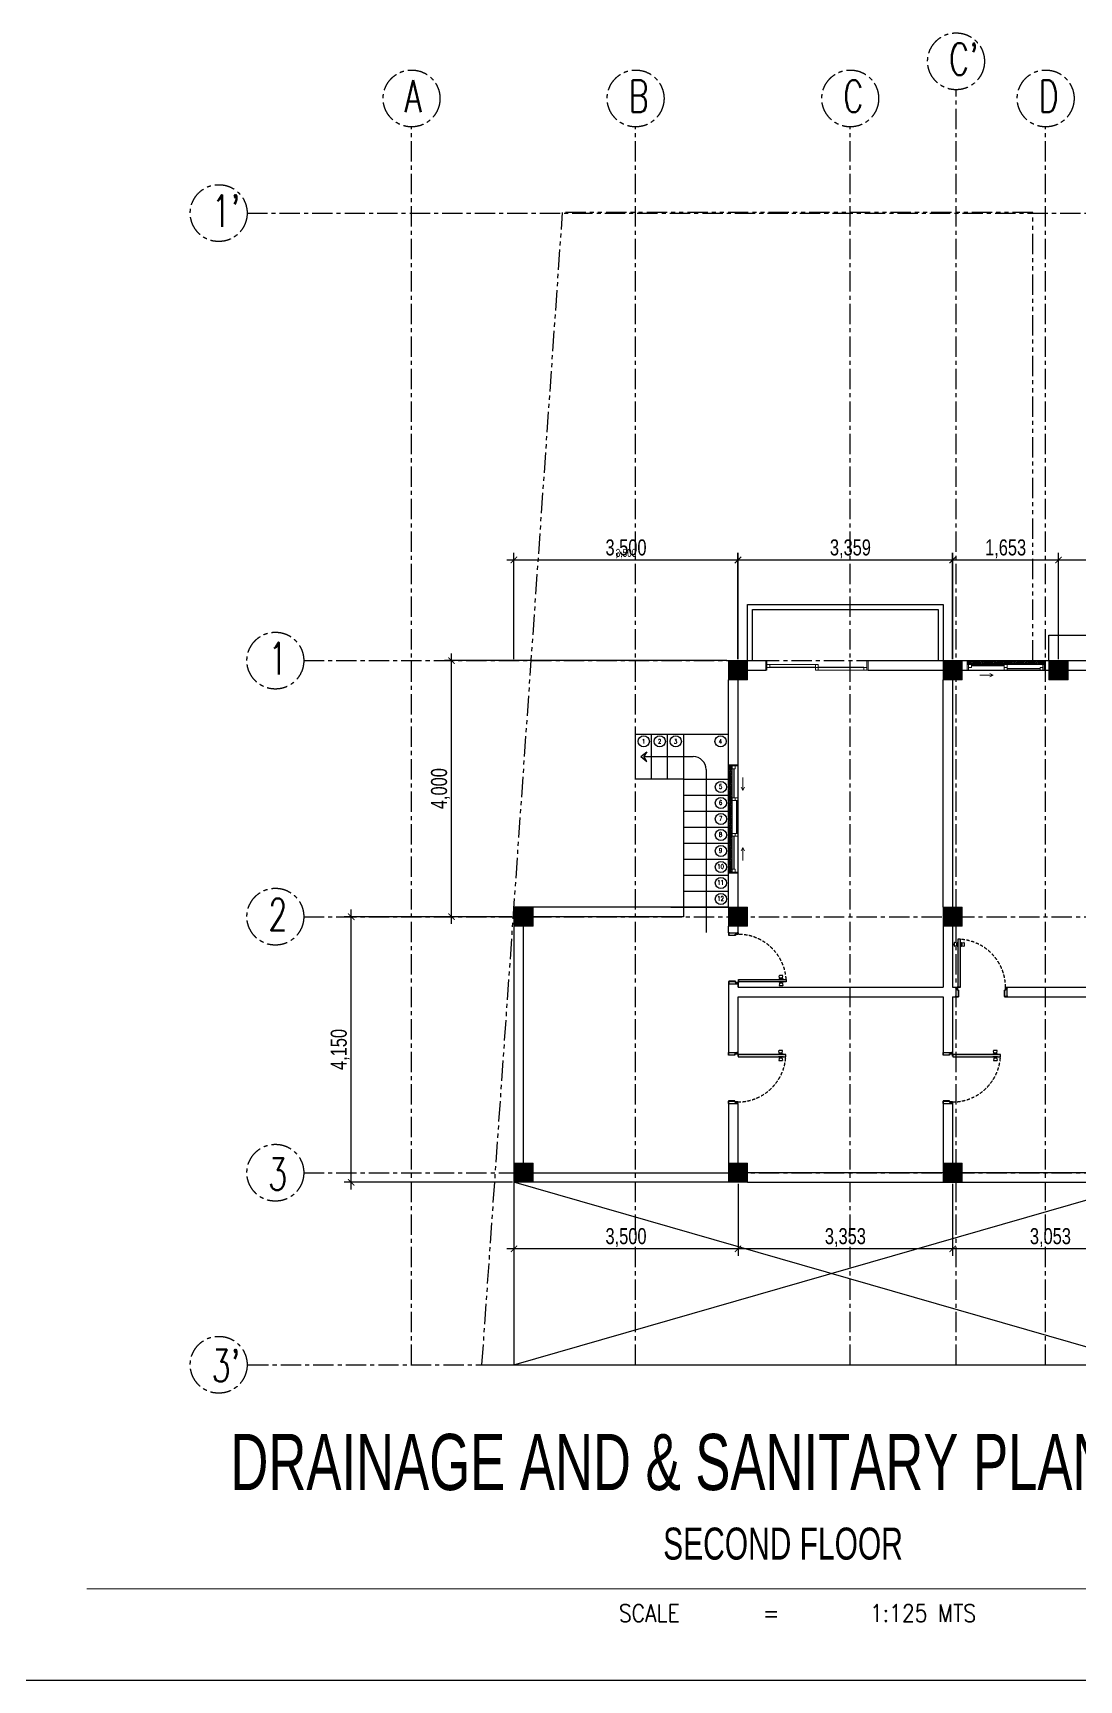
# Model space of a CAD drawing. Header units: millimetres. Extents: x -248340 to 456025, y 261499 to 1049645.
# Drawn here: x 319141 to 335483, y 294260 to 319991 of the extents above; entities that cross this region are included whole.
import ezdxf
from ezdxf.enums import TextEntityAlignment as Align

# ---------------------------------------------------------------- set-up
doc = ezdxf.new("R2010")
doc.units = ezdxf.units.MM
doc.header["$LTSCALE"] = 8
doc.header["$MEASUREMENT"] = 0
for name, pattern in [('CENTER', [50.8, 31.75, -6.35, 6.35, -6.35]), ('CONTINOUS', [0]), ('HIDDEN', [9.525, 6.35, -3.175]), ('PHANTOM', [63.5, 31.75, -6.35, 6.35, -6.35, 6.35, -6.35])]:
    doc.linetypes.add(name, pattern=pattern)
doc.layers.get('0').update_dxf_attribs({"linetype": 'CONTINUOUS'})
for name, color, linetype, lineweight in [('A-ANNO-DIMS', 211, 'CONTINUOUS', 9), ('A-GLAZ', 151, 'CONTINUOUS', 18), ('DIM', 2, 'CONTINUOUS', 25), ('S_wall', 251, 'CONTINUOUS', 0)]:
    doc.layers.add(name, color=color, linetype=linetype, lineweight=lineweight)
for name, color, linetype in [('ar_grid', 10, 'CENTER'), ('ar_stairs', 7, 'CONTINOUS'), ('ar_wall', 7, 'CONTINOUS'), ('MARK', 7, 'CONTINUOUS'), ('TEXT', 2, 'CONTINUOUS')]:
    doc.layers.add(name, color=color, linetype=linetype)
doc.layers.add('mv', color=30, linetype='CONTINUOUS', plot=False)
doc.styles.add('EN-SCL-DIM', font='swisscl.ttf')
doc.styles.add('ROMANS', font='ROMANS', dxfattribs={"width": 0.8, "bigfont": 'BIGFONT'})
doc.styles.get("Standard").update_dxf_attribs({"font": 'txt.shx', "width": 0.7, "bigfont": 'extfont.shx'})

# ---------------------------------------------------------------- blocks, each defined once
blk = doc.blocks.new('_ArchTick')
at = {"color": 0, "linetype": 'ByBlock', "const_width": 0.15}
blk.add_lwpolyline([(-0.5, -0.5), (0.5, 0.5)], dxfattribs=at)
blk = doc.blocks.new('2ND')
at = {"true_color": 0x939598}
h = blk.add_hatch(color=252, dxfattribs=at)
h.paths.add_polyline_path([(242496, -112506), (242485, -112506), (242485, -112468), (242584, -112468), (242584, -112484), (242627, -112484), (242627, -112506), (242615, -112506), (242615, -112507), (242628, -112507), (242628, -112483), (242585, -112483), (242585, -112466), (242483, -112466), (242483, -112507), (242496, -112507)])
h.paths.add_polyline_path([(242496, -111708), (242485, -111708), (242485, -111747), (242584, -111747), (242584, -111731), (242627, -111731), (242627, -111708), (242615, -111708), (242615, -111707), (242628, -111707), (242628, -111732), (242585, -111732), (242585, -111748), (242483, -111748), (242483, -111707), (242496, -111707)])
for points in [[(246100, -112555), (246100, -111810), (246063, -111810), (246063, -112555)], [(242634, -112437), (243379, -112437), (243379, -112475), (242634, -112475)], [(242628, -113646), (243373, -113646), (243373, -113608), (242628, -113608)], [(245981, -113646), (246726, -113646), (246726, -113608), (245981, -113608)]]:
    blk.add_hatch(color=252, dxfattribs=at).paths.add_polyline_path(points)
h = blk.add_hatch(color=252, dxfattribs=at)
h.paths.add_polyline_path([(246031, -112693), (246031, -112705), (246070, -112705), (246070, -112605), (246054, -112605), (246054, -112562), (246031, -112562), (246031, -112574), (246030, -112574), (246030, -112561), (246055, -112561), (246055, -112604), (246071, -112604), (246071, -112706), (246030, -112706), (246030, -112693)])
h.paths.add_polyline_path([(246829, -112693), (246829, -112705), (246791, -112705), (246791, -112605), (246807, -112605), (246807, -112562), (246829, -112562), (246829, -112574), (246830, -112574), (246830, -112561), (246806, -112561), (246806, -112604), (246789, -112604), (246789, -112706), (246830, -112706), (246830, -112693)])
h = blk.add_hatch(color=252, dxfattribs=at)
h.paths.add_polyline_path([(242490, -113577), (242478, -113577), (242478, -113615), (242578, -113615), (242578, -113599), (242621, -113599), (242621, -113577), (242609, -113577), (242609, -113576), (242622, -113576), (242622, -113600), (242579, -113600), (242579, -113617), (242477, -113617), (242477, -113576), (242490, -113576)])
h.paths.add_polyline_path([(242490, -114375), (242478, -114375), (242478, -114336), (242578, -114336), (242578, -114352), (242621, -114352), (242621, -114375), (242609, -114375), (242609, -114376), (242622, -114376), (242622, -114351), (242579, -114351), (242579, -114335), (242477, -114335), (242477, -114376), (242490, -114376)])
h = blk.add_hatch(color=252, dxfattribs=at)
h.paths.add_polyline_path([(245843, -113577), (245831, -113577), (245831, -113615), (245931, -113615), (245931, -113599), (245974, -113599), (245974, -113577), (245962, -113577), (245962, -113576), (245975, -113576), (245975, -113600), (245932, -113600), (245932, -113617), (245830, -113617), (245830, -113576), (245843, -113576)])
h.paths.add_polyline_path([(245843, -114375), (245831, -114375), (245831, -114336), (245931, -114336), (245931, -114352), (245974, -114352), (245974, -114375), (245962, -114375), (245962, -114376), (245975, -114376), (245975, -114351), (245932, -114351), (245932, -114335), (245830, -114335), (245830, -114376), (245843, -114376)])
at = {"layer": 'A-ANNO-DIMS', "ltscale": 1.25, "true_color": 0x939598}
h = blk.add_hatch(dxfattribs=at)
h.set_pattern_fill('ANSI32', color=252, scale=50)
h.set_pattern_definition([(45, (191956.908, 242528.393), (-13.2582521, 13.2582521), []), (45, (191965.747, 242528.393), (-13.2582521, 13.2582521), [])])
h.paths.add_polyline_path([(242477, -107756), (242777, -107756), (242777, -107456), (242477, -107456)])
h = blk.add_hatch(dxfattribs=at)
h.set_pattern_fill('ANSI32', color=252, scale=50)
h.set_pattern_definition([(45, (195310.108, 242528.393), (-13.2582521, 13.2582521), []), (45, (195318.947, 242528.393), (-13.2582521, 13.2582521), [])])
h.paths.add_polyline_path([(245830, -107756), (246130, -107756), (246130, -107456), (245830, -107456)])
h = blk.add_hatch(dxfattribs=at)
h.set_pattern_fill('ANSI32', color=252, scale=50)
h.set_pattern_definition([(45, (196963.308, 242528.393), (-13.2582521, 13.2582521), []), (45, (196972.147, 242528.393), (-13.2582521, 13.2582521), [])])
h.paths.add_polyline_path([(247483, -107756), (247783, -107756), (247783, -107456), (247483, -107456)])
h = blk.add_hatch(dxfattribs=at)
h.set_pattern_fill('ANSI32', color=252, scale=50)
h.set_pattern_definition([(45, (188606.908, 238678.393), (-13.2582521, 13.2582521), []), (45, (188615.747, 238678.393), (-13.2582521, 13.2582521), [])])
h.paths.add_polyline_path([(239127, -111606), (239427, -111606), (239427, -111306), (239127, -111306)])
h = blk.add_hatch(dxfattribs=at)
h.set_pattern_fill('ANSI32', color=252, scale=50)
h.set_pattern_definition([(45, (191956.908, 238678.393), (-13.2582521, 13.2582521), []), (45, (191965.747, 238678.393), (-13.2582521, 13.2582521), [])])
h.paths.add_polyline_path([(242477, -111606), (242777, -111606), (242777, -111306), (242477, -111306)])
h = blk.add_hatch(dxfattribs=at)
h.set_pattern_fill('ANSI32', color=252, scale=50)
h.set_pattern_definition([(45, (195310.108, 238678.393), (-13.2582521, 13.2582521), []), (45, (195318.947, 238678.393), (-13.2582521, 13.2582521), [])])
h.paths.add_polyline_path([(245830, -111606), (246130, -111606), (246130, -111306), (245830, -111306)])
h = blk.add_hatch(dxfattribs=at)
h.set_pattern_fill('ANSI32', color=252, scale=50)
h.set_pattern_definition([(45, (188606.908, 234678.393), (-13.2582521, 13.2582521), []), (45, (188615.747, 234678.393), (-13.2582521, 13.2582521), [])])
h.paths.add_polyline_path([(239127, -115606), (239427, -115606), (239427, -115306), (239127, -115306)])
h = blk.add_hatch(dxfattribs=at)
h.set_pattern_fill('ANSI32', color=252, scale=50)
h.set_pattern_definition([(45, (191956.908, 234678.393), (-13.2582521, 13.2582521), []), (45, (191965.747, 234678.393), (-13.2582521, 13.2582521), [])])
h.paths.add_polyline_path([(242477, -115606), (242777, -115606), (242777, -115306), (242477, -115306)])
h = blk.add_hatch(dxfattribs=at)
h.set_pattern_fill('ANSI32', color=252, scale=50)
h.set_pattern_definition([(45, (195310.108, 234678.393), (-13.2582521, 13.2582521), []), (45, (195318.947, 234678.393), (-13.2582521, 13.2582521), [])])
h.paths.add_polyline_path([(245830, -115606), (246130, -115606), (246130, -115306), (245830, -115306)])
at = {"layer": 'A-GLAZ', "true_color": 0x939598}
h = blk.add_hatch(dxfattribs=at)
h.set_pattern_fill('ANSI33', color=252, scale=100, angle=90)
h.set_pattern_definition([(135, (-107507.372, -163251.995), (-17.6776695, -17.6776695), []), (135, (-107507.372, -163234.317), (-17.6776695, -17.6776695), [12.5, -6.25])])
h.paths.add_polyline_path([(242477, -109083), (242477, -110779), (242538, -110779), (242538, -110715), (242538, -110201), (242538, -110156), (242538, -109598), (242538, -109083)])
at = {"color": 252, "true_color": 0x939598}
for p, q in [((246001, -111878), (246001, -111901)), ((246003, -111878), (246001, -111878)), ((246003, -111901), (246001, -111901)), ((246003, -111865), (246003, -111915)), ((246038, -111866), (246007, -111861)), ((246038, -111913), (246007, -111918)), ((246041, -111869), (246041, -111910)), ((246052, -111881), (246041, -111881)), ((246052, -111898), (246041, -111898)), ((246052, -111900), (246052, -111879)), ((246063, -111853), (246057, -111853)), ((246057, -111853), (246057, -111926)), ((246063, -111926), (246057, -111926)), ((246063, -111853), (246063, -111926)), ((246100, -111853), (246107, -111853)), ((246100, -111853), (246100, -111926)), ((246100, -111926), (246107, -111926)), ((246107, -111853), (246107, -111926)), ((246111, -111900), (246111, -111879)), ((246111, -111881), (246122, -111881)), ((246111, -111898), (246122, -111898)), ((246122, -111869), (246122, -111910)), ((246125, -111866), (246156, -111861)), ((246125, -111913), (246156, -111918)), ((246160, -111865), (246160, -111915)), ((246160, -111878), (246162, -111878)), ((246160, -111901), (246162, -111901)), ((246162, -111878), (246162, -111901)), ((243337, -112431), (243263, -112431)), ((243263, -112437), (243263, -112431)), ((243337, -112437), (243263, -112437)), ((243276, -112412), (243272, -112381)), ((243325, -112377), (243275, -112377)), ((243321, -112415), (243279, -112415)), ((243288, -112377), (243288, -112375)), ((243312, -112375), (243288, -112375)), ((243290, -112426), (243310, -112426)), ((243291, -112426), (243291, -112415)), ((243309, -112426), (243309, -112415)), ((243312, -112377), (243312, -112375)), ((243324, -112412), (243328, -112381)), ((243337, -112437), (243337, -112431)), ((243263, -112475), (243263, -112481)), ((243337, -112475), (243263, -112475)), ((243337, -112481), (243263, -112481)), ((243276, -112499), (243272, -112530)), ((243325, -112534), (243275, -112534)), ((243321, -112496), (243279, -112496)), ((243288, -112534), (243288, -112536)), ((243312, -112536), (243288, -112536)), ((243290, -112485), (243310, -112485)), ((243291, -112485), (243291, -112496)), ((243309, -112485), (243309, -112496)), ((243312, -112534), (243312, -112536)), ((243324, -112499), (243328, -112530)), ((243337, -112475), (243337, -112481)), ((243330, -113602), (243257, -113602)), ((243257, -113608), (243257, -113602)), ((243330, -113608), (243257, -113608)), ((243257, -113646), (243257, -113652)), ((243330, -113646), (243257, -113646)), ((243330, -113652), (243257, -113652)), ((243270, -113584), (243265, -113553)), ((243270, -113671), (243265, -113702)), ((243319, -113549), (243269, -113549)), ((243319, -113706), (243269, -113706)), ((243314, -113587), (243273, -113587)), ((243314, -113668), (243273, -113668)), ((243282, -113549), (243282, -113547)), ((243305, -113547), (243282, -113547)), ((243282, -113706), (243282, -113708)), ((243305, -113708), (243282, -113708)), ((243283, -113598), (243304, -113598)), ((243283, -113657), (243304, -113657)), ((243285, -113598), (243285, -113587)), ((243285, -113657), (243285, -113668)), ((243302, -113598), (243302, -113587)), ((243302, -113657), (243302, -113668)), ((243305, -113549), (243305, -113547)), ((243305, -113706), (243305, -113708)), ((243317, -113584), (243322, -113553)), ((243317, -113671), (243322, -113702)), ((243330, -113608), (243330, -113602)), ((243330, -113646), (243330, -113652)), ((246683, -113602), (246610, -113602)), ((246610, -113608), (246610, -113602)), ((246683, -113608), (246610, -113608)), ((246610, -113646), (246610, -113652)), ((246683, -113646), (246610, -113646)), ((246683, -113652), (246610, -113652)), ((246623, -113584), (246619, -113553)), ((246623, -113671), (246619, -113702)), ((246672, -113549), (246622, -113549)), ((246672, -113706), (246622, -113706)), ((246667, -113587), (246626, -113587)), ((246667, -113668), (246626, -113668)), ((246635, -113549), (246635, -113547)), ((246658, -113547), (246635, -113547)), ((246635, -113706), (246635, -113708)), ((246658, -113708), (246635, -113708)), ((246636, -113598), (246657, -113598)), ((246636, -113657), (246657, -113657)), ((246638, -113598), (246638, -113587)), ((246638, -113657), (246638, -113668)), ((246656, -113598), (246656, -113587)), ((246656, -113657), (246656, -113668)), ((246658, -113549), (246658, -113547)), ((246658, -113706), (246658, -113708)), ((246671, -113584), (246675, -113553)), ((246671, -113671), (246675, -113702)), ((246683, -113608), (246683, -113602)), ((246683, -113646), (246683, -113652))]:
    blk.add_line(p, q, dxfattribs=at)
for points in [[(242496, -111708), (242485, -111708), (242485, -111747), (242584, -111747), (242584, -111731), (242627, -111731), (242627, -111708), (242615, -111708), (242615, -111707), (242628, -111707), (242628, -111732), (242585, -111732), (242585, -111748), (242483, -111748), (242483, -111707), (242496, -111707)], [(246100, -112555), (246100, -111810), (246063, -111810), (246063, -112555)], [(242634, -112437), (243379, -112437), (243379, -112475), (242634, -112475)], [(242496, -112506), (242485, -112506), (242485, -112468), (242584, -112468), (242584, -112484), (242627, -112484), (242627, -112506), (242615, -112506), (242615, -112507), (242628, -112507), (242628, -112483), (242585, -112483), (242585, -112466), (242483, -112466), (242483, -112507), (242496, -112507)], [(246031, -112693), (246031, -112705), (246070, -112705), (246070, -112605), (246054, -112605), (246054, -112562), (246031, -112562), (246031, -112574), (246030, -112574), (246030, -112561), (246055, -112561), (246055, -112604), (246071, -112604), (246071, -112706), (246030, -112706), (246030, -112693)], [(246829, -112693), (246829, -112705), (246791, -112705), (246791, -112605), (246807, -112605), (246807, -112562), (246829, -112562), (246829, -112574), (246830, -112574), (246830, -112561), (246806, -112561), (246806, -112604), (246789, -112604), (246789, -112706), (246830, -112706), (246830, -112693)], [(242490, -113577), (242478, -113577), (242478, -113615), (242578, -113615), (242578, -113599), (242621, -113599), (242621, -113577), (242609, -113577), (242609, -113576), (242622, -113576), (242622, -113600), (242579, -113600), (242579, -113617), (242477, -113617), (242477, -113576), (242490, -113576)], [(242628, -113646), (243373, -113646), (243373, -113608), (242628, -113608)], [(245843, -113577), (245831, -113577), (245831, -113615), (245931, -113615), (245931, -113599), (245974, -113599), (245974, -113577), (245962, -113577), (245962, -113576), (245975, -113576), (245975, -113600), (245932, -113600), (245932, -113617), (245830, -113617), (245830, -113576), (245843, -113576)], [(245981, -113646), (246726, -113646), (246726, -113608), (245981, -113608)], [(242490, -114375), (242478, -114375), (242478, -114336), (242578, -114336), (242578, -114352), (242621, -114352), (242621, -114375), (242609, -114375), (242609, -114376), (242622, -114376), (242622, -114351), (242579, -114351), (242579, -114335), (242477, -114335), (242477, -114376), (242490, -114376)], [(245843, -114375), (245831, -114375), (245831, -114336), (245931, -114336), (245931, -114352), (245974, -114352), (245974, -114375), (245962, -114375), (245962, -114376), (245975, -114376), (245975, -114351), (245932, -114351), (245932, -114335), (245830, -114335), (245830, -114376), (245843, -114376)]]:
    blk.add_lwpolyline(points, close=True, dxfattribs=at)
for points in [[(242630, -112482, -0.414214), (242629, -112483), (242597, -112483), (242597, -112482), (242629, -112482, -12.92773), (242629, -112483), (242630, -112482, 13.063763), (242630, -112482)], [(242633, -112479, 0.414214), (242634, -112478), (242634, -112446), (242633, -112446), (242633, -112478, 12.92773), (242634, -112478), (242634, -112479, -13.063763), (242633, -112479)], [(246059, -112556, -0.414214), (246060, -112555), (246092, -112555), (246092, -112556), (246060, -112556, -12.92773), (246060, -112555), (246059, -112556, 13.063763), (246059, -112556)], [(246056, -112559, 0.414214), (246055, -112560), (246055, -112592), (246056, -112592), (246056, -112560, 12.92773), (246055, -112560), (246055, -112559, -13.063763), (246056, -112559)], [(242624, -113601, 0.414214), (242623, -113600), (242591, -113600), (242591, -113601), (242623, -113601, 12.92773), (242623, -113600), (242624, -113601, -13.063763), (242624, -113601)], [(242627, -113604, -0.414214), (242628, -113605), (242628, -113637), (242627, -113637), (242627, -113605, -12.92773), (242628, -113605), (242627, -113604, 13.063763), (242627, -113604)], [(245977, -113601, 0.414214), (245976, -113600), (245944, -113600), (245944, -113601), (245976, -113601, 12.92773), (245976, -113600), (245977, -113601, -13.063763), (245977, -113601)], [(245980, -113604, -0.414214), (245981, -113605), (245981, -113637), (245980, -113637), (245980, -113605, -12.92773), (245981, -113605), (245981, -113604, 13.063763), (245980, -113604)]]:
    blk.add_lwpolyline(points, format="xyb", close=True, dxfattribs=at)
at = {"color": 252, "linetype": 'HIDDEN', "true_color": 0x939598}
for centre, start, end in [((242630, -112483), 3.4999, 90.1273), ((246055, -112560), 359.8727, 86.5001), ((242623, -113600), 269.8727, 356.5001), ((245977, -113600), 269.8727, 356.5001)]:
    blk.add_arc(centre, 751, start, end, dxfattribs=at)
at = {"color": 252, "true_color": 0x939598}
for centre, radius, start, end in [((246007, -111865), 3.22, 82.0235, 180), ((246007, -111915), 3.22, 180, 277.9765), ((246038, -111869), 3.22, 0, 82.0235), ((246038, -111910), 3.22, 277.9765, 0), ((246053, -111875), 4.2, 264.8527, 9.8194), ((246053, -111904), 4.2, 350.1806, 95.1473), ((246111, -111875), 4.2, 170.1806, 275.1473), ((246111, -111904), 4.2, 84.8527, 189.8194), ((246126, -111869), 3.22, 97.9765, 180), ((246126, -111910), 3.22, 180, 262.0235), ((246157, -111865), 3.22, 0, 97.9765), ((246157, -111915), 3.22, 262.0235, 0), ((243275, -112381), 3.22, 90, 187.9765), ((243279, -112412), 3.22, 187.9765, 270), ((243286, -112427), 4.2, 260.1806, 5.1473), ((243314, -112427), 4.2, 174.8527, 279.8194), ((243321, -112412), 3.22, 270, 352.0235), ((243325, -112381), 3.22, 352.0235, 90), ((243275, -112531), 3.22, 172.0235, 270), ((243279, -112500), 3.22, 90, 172.0235), ((243286, -112485), 4.2, 354.8527, 99.8194), ((243314, -112485), 4.2, 80.1806, 185.1473), ((243321, -112500), 3.22, 7.9765, 90), ((243325, -112531), 3.22, 270, 7.9765), ((243269, -113552), 3.22, 90, 187.9765), ((243269, -113702), 3.22, 172.0235, 270), ((243273, -113583), 3.22, 187.9765, 270), ((243273, -113671), 3.22, 90, 172.0235), ((243279, -113598), 4.2, 260.1806, 5.1473), ((243279, -113656), 4.2, 354.8527, 99.8194), ((243308, -113598), 4.2, 174.8527, 279.8194), ((243308, -113656), 4.2, 80.1806, 185.1473), ((243314, -113583), 3.22, 270, 352.0235), ((243314, -113671), 3.22, 7.9765, 90), ((243319, -113552), 3.22, 352.0235, 90), ((243319, -113702), 3.22, 270, 7.9765), ((246622, -113552), 3.22, 90, 187.9765), ((246622, -113702), 3.22, 172.0235, 270), ((246626, -113583), 3.22, 187.9765, 270), ((246626, -113671), 3.22, 90, 172.0235), ((246632, -113598), 4.2, 260.1806, 5.1473), ((246632, -113656), 4.2, 354.8527, 99.8194), ((246661, -113598), 4.2, 174.8527, 279.8194), ((246661, -113656), 4.2, 80.1806, 185.1473), ((246667, -113583), 3.22, 270, 352.0235), ((246667, -113671), 3.22, 7.9765, 90), ((246672, -113552), 3.22, 352.0235, 90), ((246672, -113702), 3.22, 270, 7.9765)]:
    blk.add_arc(centre, radius, start, end, dxfattribs=at)
at = {"layer": 'A-ANNO-DIMS', "color": 252, "ltscale": 1.25, "true_color": 0x939598}
for p, q in [((246130, -107456), (245830, -107456)), ((245830, -107456), (245830, -107756)), ((246130, -107756), (246130, -107456)), ((247783, -107456), (247483, -107456)), ((247483, -107456), (247483, -107756)), ((247783, -107756), (247783, -107456)), ((245830, -107756), (246130, -107756)), ((247483, -107756), (247783, -107756))]:
    blk.add_line(p, q, dxfattribs=at)
for points in [[(242477, -107756), (242777, -107756), (242777, -107456), (242477, -107456)], [(245830, -107756), (246130, -107756), (246130, -107456), (245830, -107456)], [(247483, -107756), (247783, -107756), (247783, -107456), (247483, -107456)], [(239127, -111606), (239427, -111606), (239427, -111306), (239127, -111306)], [(242477, -111606), (242777, -111606), (242777, -111306), (242477, -111306)], [(245830, -111606), (246130, -111606), (246130, -111306), (245830, -111306)], [(239127, -115606), (239427, -115606), (239427, -115306), (239127, -115306)], [(242477, -115606), (242777, -115606), (242777, -115306), (242477, -115306)], [(245830, -115606), (246130, -115606), (246130, -115306), (245830, -115306)]]:
    blk.add_lwpolyline(points, close=True, dxfattribs=at)
at = {"layer": 'A-GLAZ', "color": 252, "lineweight": 18, "true_color": 0x939598}
for p, q in [((243059, -107606), (243059, -107456)), ((243078, -107458), (243059, -107458)), ((243059, -107517), (243059, -107606)), ((243078, -107606), (243078, -107456)), ((243122, -107517), (243078, -107517)), ((243078, -107606), (243078, -107517)), ((243122, -107562), (243122, -107517)), ((243881, -107517), (243836, -107517)), ((243836, -107606), (243836, -107517)), ((243881, -107517), (243881, -107606)), ((244640, -107606), (244640, -107456)), ((244640, -107456), (244659, -107456)), ((244659, -107606), (244659, -107456)), ((246209, -107456), (246209, -107606)), ((246272, -107517), (246209, -107517)), ((246228, -107606), (246228, -107517)), ((246272, -107562), (246272, -107517)), ((246831, -107517), (246787, -107517)), ((246787, -107606), (246787, -107517)), ((246831, -107517), (246831, -107606)), ((247409, -107517), (247390, -107517)), ((247390, -107606), (247390, -107517)), ((247409, -107606), (247409, -107456)), ((243078, -107606), (243059, -107606)), ((243078, -107562), (243122, -107562)), ((243836, -107562), (243881, -107562)), ((243881, -107606), (243836, -107606)), ((244595, -107562), (244640, -107562)), ((244595, -107606), (244595, -107562)), ((244640, -107606), (244595, -107606)), ((246228, -107606), (246209, -107606)), ((246228, -107562), (246272, -107562)), ((246787, -107562), (246831, -107562)), ((246831, -107606), (246787, -107606)), ((247345, -107562), (247390, -107562)), ((247345, -107606), (247345, -107562)), ((247409, -107606), (247345, -107606)), ((242477, -109083), (242627, -109083)), ((242627, -109083), (242627, -109642)), ((242627, -109102), (242538, -109102)), ((242583, -109147), (242538, -109147)), ((242583, -109102), (242583, -109147)), ((242538, -109579), (242538, -109598)), ((242627, -109598), (242538, -109598)), ((242538, -109598), (242538, -109642)), ((242538, -109598), (242627, -109598)), ((242583, -109642), (242583, -109598)), ((242583, -109642), (242583, -109598)), ((242627, -109598), (242627, -109642)), ((242627, -109642), (242538, -109642)), ((242627, -109642), (242583, -109642)), ((242538, -110156), (242538, -110201)), ((242538, -110156), (242627, -110156)), ((242627, -110201), (242538, -110201)), ((242583, -110201), (242583, -110156)), ((242627, -110156), (242627, -110201)), ((242477, -110779), (242627, -110779)), ((242538, -110715), (242538, -110779)), ((242583, -110715), (242538, -110715)), ((242627, -110760), (242538, -110760)), ((242583, -110760), (242583, -110715)), ((242627, -110760), (242627, -110779))]:
    blk.add_line(p, q, dxfattribs=at)
at = {"layer": 'A-GLAZ', "color": 252, "true_color": 0x939598}
for p, q in [((243836, -107517), (243122, -107517)), ((244640, -107517), (244640, -107517)), ((247409, -107456), (246209, -107456)), ((246787, -107517), (246272, -107517)), ((247390, -107517), (246831, -107517)), ((243059, -107606), (243078, -107606)), ((243836, -107606), (244659, -107606)), ((244595, -107606), (243881, -107606)), ((246209, -107606), (247409, -107606)), ((246787, -107606), (246228, -107606)), ((246611, -107682), (246407, -107682)), ((246611, -107682), (246560, -107657)), ((246611, -107682), (246560, -107708)), ((247345, -107606), (246831, -107606)), ((242477, -109083), (242477, -110779)), ((242538, -109083), (242538, -109598)), ((242703, -109485), (242703, -109282)), ((242538, -109598), (242538, -110156)), ((242627, -110779), (242627, -109579)), ((242703, -109485), (242678, -109434)), ((242703, -109485), (242729, -109434)), ((242627, -109642), (242627, -110156)), ((242538, -110201), (242538, -110715)), ((242627, -110201), (242627, -110760)), ((242703, -110377), (242678, -110428)), ((242703, -110377), (242729, -110428)), ((242703, -110377), (242703, -110580))]:
    blk.add_line(p, q, dxfattribs=at)
at = {"layer": 'A-GLAZ', "color": 252, "linetype": 'Continuous', "true_color": 0x939598}
for p, q in [((246209, -107483), (246236, -107456)), ((246209, -107466), (246216, -107459)), ((246211, -107517), (246272, -107456)), ((246212, -107498), (246221, -107490)), ((246225, -107485), (246234, -107476)), ((246229, -107516), (246238, -107507)), ((246238, -107472), (246247, -107463)), ((246243, -107503), (246252, -107494)), ((246246, -107517), (246307, -107456)), ((246252, -107459), (246254, -107456)), ((246256, -107490), (246265, -107481)), ((246264, -107517), (246269, -107512)), ((246269, -107476), (246278, -107467)), ((246274, -107507), (246283, -107498)), ((246281, -107517), (246342, -107456)), ((246283, -107463), (246289, -107456)), ((246287, -107494), (246296, -107485)), ((246299, -107517), (246300, -107516)), ((246300, -107481), (246309, -107472)), ((246305, -107512), (246313, -107503)), ((246313, -107467), (246322, -107459)), ((246317, -107517), (246378, -107456)), ((246318, -107498), (246327, -107490)), ((246331, -107485), (246340, -107476)), ((246336, -107516), (246344, -107507)), ((246344, -107472), (246353, -107463)), ((246349, -107503), (246358, -107494)), ((246352, -107517), (246413, -107456)), ((246358, -107459), (246360, -107456)), ((246362, -107490), (246371, -107481)), ((246370, -107517), (246375, -107512)), ((246375, -107476), (246384, -107467)), ((246380, -107507), (246389, -107498)), ((246387, -107517), (246449, -107456)), ((246389, -107463), (246395, -107456)), ((246393, -107494), (246402, -107485)), ((246405, -107517), (246406, -107516)), ((246406, -107481), (246415, -107472)), ((246411, -107512), (246420, -107503)), ((246420, -107467), (246428, -107459)), ((246423, -107517), (246484, -107456)), ((246424, -107498), (246433, -107490)), ((246437, -107485), (246446, -107476)), ((246442, -107516), (246450, -107507)), ((246450, -107472), (246459, -107463)), ((246455, -107503), (246464, -107494)), ((246458, -107517), (246519, -107456)), ((246464, -107459), (246466, -107456)), ((246468, -107490), (246477, -107481)), ((246476, -107517), (246481, -107512)), ((246481, -107476), (246490, -107467)), ((246486, -107507), (246495, -107498)), ((246494, -107517), (246555, -107456)), ((246495, -107463), (246502, -107456)), ((246499, -107494), (246508, -107485)), ((246511, -107517), (246512, -107516)), ((246512, -107481), (246521, -107472)), ((246517, -107512), (246526, -107503)), ((246526, -107467), (246534, -107459)), ((246529, -107517), (246590, -107456)), ((246530, -107498), (246539, -107490)), ((246543, -107485), (246552, -107476)), ((246548, -107516), (246557, -107507)), ((246557, -107472), (246565, -107463)), ((246561, -107503), (246570, -107494)), ((246564, -107517), (246625, -107456)), ((246570, -107459), (246572, -107456)), ((246574, -107490), (246583, -107481)), ((246582, -107517), (246587, -107512)), ((246587, -107476), (246596, -107467)), ((246592, -107507), (246601, -107498)), ((246600, -107517), (246661, -107456)), ((246601, -107463), (246608, -107456)), ((246605, -107494), (246614, -107485)), ((246617, -107517), (246618, -107516)), ((246618, -107481), (246627, -107472)), ((246623, -107512), (246632, -107503)), ((246632, -107467), (246640, -107459)), ((246635, -107517), (246696, -107456)), ((246636, -107498), (246645, -107490)), ((246649, -107485), (246658, -107476)), ((246654, -107516), (246663, -107507)), ((246663, -107472), (246671, -107463)), ((246667, -107503), (246676, -107494)), ((246670, -107517), (246731, -107456)), ((246676, -107459), (246678, -107456)), ((246680, -107490), (246689, -107481)), ((246688, -107517), (246694, -107512)), ((246694, -107476), (246702, -107467)), ((246698, -107507), (246707, -107498)), ((246706, -107517), (246767, -107456)), ((246707, -107463), (246714, -107456)), ((246711, -107494), (246720, -107485)), ((246723, -107517), (246724, -107516)), ((246724, -107481), (246733, -107472)), ((246729, -107512), (246738, -107503)), ((246738, -107467), (246747, -107459)), ((246741, -107517), (246802, -107456)), ((246742, -107498), (246751, -107490)), ((246755, -107485), (246764, -107476)), ((246760, -107516), (246769, -107507)), ((246769, -107472), (246777, -107463)), ((246773, -107503), (246782, -107494)), ((246776, -107517), (246837, -107456)), ((246782, -107459), (246784, -107456)), ((246786, -107490), (246795, -107481)), ((246794, -107517), (246800, -107512)), ((246800, -107476), (246808, -107467)), ((246804, -107507), (246813, -107498)), ((246812, -107517), (246873, -107456)), ((246813, -107463), (246820, -107456)), ((246817, -107494), (246826, -107485)), ((246829, -107517), (246831, -107516)), ((246831, -107481), (246839, -107472)), ((246835, -107512), (246844, -107503)), ((246844, -107467), (246853, -107459)), ((246847, -107517), (246908, -107456)), ((246848, -107498), (246857, -107490)), ((246861, -107485), (246870, -107476)), ((246866, -107516), (246875, -107507)), ((246875, -107472), (246884, -107463)), ((246879, -107503), (246888, -107494)), ((246882, -107517), (246943, -107456)), ((246888, -107459), (246890, -107456)), ((246892, -107490), (246901, -107481)), ((246900, -107517), (246906, -107512)), ((246906, -107476), (246914, -107467)), ((246910, -107507), (246919, -107498)), ((246918, -107517), (246979, -107456)), ((246919, -107463), (246926, -107456)), ((246923, -107494), (246932, -107485)), ((246935, -107517), (246937, -107516)), ((246937, -107481), (246945, -107472)), ((246941, -107512), (246950, -107503)), ((246950, -107467), (246959, -107459)), ((246953, -107517), (247014, -107456)), ((246954, -107498), (246963, -107490)), ((246968, -107485), (246976, -107476)), ((246972, -107516), (246981, -107507)), ((246981, -107472), (246990, -107463)), ((246985, -107503), (246994, -107494)), ((246988, -107517), (247050, -107456)), ((246994, -107459), (246997, -107456)), ((246998, -107490), (247007, -107481)), ((247006, -107517), (247012, -107512)), ((247012, -107476), (247021, -107467)), ((247016, -107507), (247025, -107498)), ((247024, -107517), (247085, -107456)), ((247025, -107463), (247032, -107456)), ((247029, -107494), (247038, -107485)), ((247042, -107517), (247043, -107516)), ((247043, -107481), (247052, -107472)), ((247047, -107512), (247056, -107503)), ((247056, -107467), (247065, -107459)), ((247059, -107517), (247120, -107456)), ((247060, -107498), (247069, -107490)), ((247074, -107485), (247082, -107476)), ((247078, -107516), (247087, -107507)), ((247087, -107472), (247096, -107463)), ((247091, -107503), (247100, -107494)), ((247095, -107517), (247156, -107456)), ((247100, -107459), (247103, -107456)), ((247105, -107490), (247113, -107481)), ((247112, -107517), (247118, -107512)), ((247118, -107476), (247127, -107467)), ((247122, -107507), (247131, -107498)), ((247130, -107517), (247191, -107456)), ((247131, -107463), (247138, -107456)), ((247135, -107494), (247144, -107485)), ((247148, -107517), (247149, -107516)), ((247149, -107481), (247158, -107472)), ((247153, -107512), (247162, -107503)), ((247162, -107467), (247171, -107459)), ((247165, -107517), (247226, -107456)), ((247166, -107498), (247175, -107490)), ((247180, -107485), (247189, -107476)), ((247184, -107516), (247193, -107507)), ((247193, -107472), (247202, -107463)), ((247197, -107503), (247206, -107494)), ((247201, -107517), (247262, -107456)), ((247206, -107459), (247209, -107456)), ((247211, -107490), (247219, -107481)), ((247218, -107517), (247224, -107512)), ((247224, -107476), (247233, -107467)), ((247228, -107507), (247237, -107498)), ((247236, -107517), (247297, -107456)), ((247237, -107463), (247244, -107456)), ((247242, -107494), (247250, -107485)), ((247254, -107517), (247255, -107516)), ((247255, -107481), (247264, -107472)), ((247259, -107512), (247268, -107503)), ((247268, -107467), (247277, -107459)), ((247271, -107517), (247332, -107456)), ((247272, -107498), (247281, -107490)), ((247286, -107485), (247295, -107476)), ((247290, -107516), (247299, -107507)), ((247299, -107472), (247308, -107463)), ((247303, -107503), (247312, -107494)), ((247307, -107517), (247368, -107456)), ((247312, -107459), (247315, -107456)), ((247317, -107490), (247326, -107481)), ((247324, -107517), (247330, -107512)), ((247330, -107476), (247339, -107467)), ((247334, -107507), (247343, -107498)), ((247342, -107517), (247403, -107456)), ((247343, -107463), (247350, -107456)), ((247348, -107494), (247356, -107485)), ((247360, -107517), (247361, -107516)), ((247361, -107481), (247370, -107472)), ((247365, -107512), (247374, -107503)), ((247374, -107467), (247383, -107459)), ((247377, -107517), (247409, -107486)), ((247379, -107498), (247387, -107490)), ((247392, -107485), (247401, -107476)), ((247396, -107516), (247405, -107507)), ((247405, -107472), (247409, -107468))]:
    blk.add_line(p, q, dxfattribs=at)
at = {"layer": 'A-GLAZ', "color": 252, "lineweight": 25, "true_color": 0x939598}
for p, q in [((246787, -107539), (246272, -107539)), ((243836, -107562), (243122, -107562)), ((244595, -107562), (243881, -107562)), ((247345, -107584), (246831, -107584)), ((242560, -109147), (242560, -109598)), ((242605, -109642), (242605, -110156)), ((242560, -110201), (242560, -110715))]:
    blk.add_line(p, q, dxfattribs=at)
at = {"layer": 'ar_grid', "ltscale": 1.25}
for p, q in [((246033, -118456), (246033, -98538)), ((237527, -118456), (237527, -99118)), ((241027, -118456), (241027, -99118)), ((244380, -118456), (244380, -99118)), ((247433, -118456), (247433, -99118)), ((234958, -100465), (249033, -100465)), ((235842, -107456), (249033, -107456)), ((235842, -111456), (249033, -111456)), ((235842, -115456), (249033, -115456)), ((234976, -118456), (249033, -118456))]:
    blk.add_line(p, q, dxfattribs=at)
for centre in [(246033, -98094), (237527, -98674), (241027, -98674), (244380, -98674), (247433, -98674), (234514, -100465), (235399, -107456), (235399, -111456), (235399, -115456), (234514, -118456)]:
    blk.add_circle(centre, 444, dxfattribs=at)
at = {"layer": 'ar_stairs', "color": 252, "ltscale": 1.25, "true_color": 0x939598}
for p, q in [((241777, -108606), (242477, -108606)), ((241777, -109306), (242477, -109306)), ((241777, -109556), (242477, -109556)), ((241777, -109806), (242477, -109806)), ((241777, -110056), (242477, -110056)), ((241777, -110306), (242477, -110306)), ((241777, -110556), (242477, -110556)), ((241777, -110806), (242477, -110806)), ((241777, -111056), (242477, -111056)), ((241577, -111306), (242477, -111306))]:
    blk.add_line(p, q, dxfattribs=at)
at = {"layer": 'ar_wall', "color": 252, "linetype": 'PHANTOM', "ltscale": 1.25, "true_color": 0x939598}
for p, q in [((238627, -118456), (239886, -100456)), ((247233, -100456), (239886, -100456)), ((247233, -107456), (247233, -100456))]:
    blk.add_line(p, q, dxfattribs=at)
at = {"layer": 'ar_wall', "color": 252, "ltscale": 1.25, "true_color": 0x939598}
for p, q in [((242777, -107456), (242777, -106581)), ((242777, -106581), (245830, -106581)), ((242852, -107456), (242852, -106656)), ((242852, -106656), (245755, -106656)), ((245755, -106656), (245755, -107456)), ((245830, -106581), (245830, -107456)), ((247483, -107456), (247483, -107056)), ((247483, -107056), (247633, -107056)), ((242477, -107456), (243078, -107456)), ((242477, -107456), (242477, -107756)), ((244659, -107456), (245830, -107456)), ((245755, -107456), (249033, -107456)), ((242477, -111306), (242477, -107756)), ((242627, -111306), (242627, -107756)), ((242777, -107606), (243059, -107606)), ((244659, -107606), (245830, -107606)), ((245830, -111306), (245830, -107756)), ((245980, -107756), (245980, -111306)), ((246130, -107606), (247483, -107606)), ((247783, -107606), (248883, -107606)), ((241027, -109306), (241027, -108606)), ((241027, -108606), (241777, -108606)), ((241277, -109306), (241277, -108606)), ((241527, -109306), (241527, -108606)), ((241777, -108606), (241777, -111306)), ((241110, -108956), (241204, -108880)), ((241110, -108956), (241204, -109032)), ((241204, -108880), (241157, -108956)), ((241157, -108956), (241927, -108956)), ((241204, -109032), (241157, -108956)), ((241777, -109306), (241027, -109306)), ((242127, -109156), (242127, -111703)), ((242477, -111306), (239127, -111306)), ((239127, -111306), (239127, -118456)), ((241777, -111456), (239277, -111456)), ((239277, -115606), (239277, -111456)), ((242477, -111706), (242477, -111606)), ((242627, -111706), (242627, -111606)), ((245830, -111606), (245830, -112556)), ((245980, -111606), (245980, -112556)), ((242477, -111706), (242627, -111706)), ((242477, -112506), (242477, -113617)), ((242477, -112506), (242627, -112506)), ((242627, -112556), (242627, -112506)), ((242627, -112506), (242627, -112556)), ((242627, -112556), (245830, -112556)), ((245980, -112556), (246030, -112556)), ((245980, -112556), (246030, -112556)), ((246030, -112556), (246030, -112706)), ((246052, -112556), (246092, -112556)), ((246830, -112556), (248883, -112556)), ((246830, -112706), (246830, -112556)), ((242627, -113576), (242627, -112706)), ((242627, -112706), (245830, -112706)), ((245830, -112706), (245830, -113617)), ((245980, -112706), (245980, -113637)), ((245980, -112706), (246071, -112706)), ((246789, -112706), (248883, -112706)), ((242477, -113576), (242627, -113576)), ((242627, -113637), (242627, -113598)), ((245830, -113576), (245980, -113576)), ((245980, -113637), (245980, -113598)), ((242477, -114335), (242477, -115456)), ((242477, -114376), (242627, -114376)), ((242627, -115306), (242627, -114376)), ((245830, -114335), (245830, -115456)), ((245830, -114376), (245980, -114376)), ((245980, -114351), (245980, -115456)), ((239427, -115456), (242477, -115456)), ((242777, -115456), (242777, -115456)), ((245830, -115456), (242777, -115456)), ((248733, -115456), (245980, -115456)), ((247783, -115456), (247783, -115456)), ((242477, -115606), (239427, -115606)), ((242777, -115606), (248733, -115606)), ((238627, -118456), (249033, -118456)), ((239127, -118456), (239277, -118456))]:
    blk.add_line(p, q, dxfattribs=at)
for centre in [(241154, -108717), (241404, -108717), (241654, -108717), (242354, -108717), (242359, -109430), (242359, -109680), (242359, -109930), (242359, -110180), (242359, -110430), (242359, -110680), (242359, -110930), (242359, -111180)]:
    blk.add_circle(centre, 87.8, dxfattribs=at)
blk.add_arc((241927, -109156), 200, 0, 90, dxfattribs=at)
at = {"layer": 'DIM', "color": 252, "ltscale": 1.25, "true_color": 0x939598}
for p, q in [((239017, -105884), (242737, -105884)), ((239017, -105884), (242737, -105884)), ((239127, -107431), (239127, -105774)), ((239127, -107431), (239127, -105774)), ((242514, -105884), (246093, -105884)), ((242624, -107431), (242624, -105774)), ((242627, -107431), (242627, -105774)), ((242627, -107431), (242627, -105774)), ((245870, -105884), (247743, -105884)), ((245980, -107431), (245980, -105774)), ((245983, -107431), (245983, -105774)), ((247523, -105884), (249143, -105884)), ((247633, -107431), (247633, -105774)), ((247633, -107431), (247633, -105774)), ((242452, -107456), (238042, -107456)), ((238152, -111566), (238152, -107346)), ((247808, -107456), (250382, -107456)), ((236585, -115716), (236585, -111346)), ((239092, -111456), (236475, -111456)), ((239092, -111456), (238042, -111456)), ((239102, -115606), (236475, -115606)), ((239127, -115631), (239127, -116754)), ((242627, -115631), (242627, -116754)), ((242627, -115631), (242627, -116754)), ((245980, -115631), (245980, -116754)), ((245980, -115631), (245980, -116754)), ((242737, -116644), (239017, -116644)), ((246090, -116644), (242517, -116644)), ((249143, -116644), (245870, -116644))]:
    blk.add_line(p, q, dxfattribs=at)
at = {"layer": 'MARK', "color": 252, "ltscale": 1.25, "true_color": 0x939598}
for p, q in [((247633, -107056), (249433, -107056)), ((241777, -111306), (241777, -111456)), ((239127, -118456), (249033, -115606)), ((249033, -118456), (239127, -115606))]:
    blk.add_line(p, q, dxfattribs=at)
at = {"layer": 'DIM', "color": 252, "ltscale": 1.25, "true_color": 0x939598, "xscale": 100, "yscale": 100, "zscale": 100}
for p, rotation in [((239127, -105884), 180), ((239127, -105884), 180), ((242624, -105884), 180), ((245980, -105884), 180), ((247633, -105884), 180), ((238152, -107456), 90), ((236585, -111456), 90), ((238152, -111456), 270), ((236585, -115606), 270), ((239127, -116644), 180), ((242627, -116644), 180), ((245980, -116644), 180)]:
    blk.add_blockref('_ArchTick', p, dxfattribs=dict(at, rotation=rotation))
for p in [(242627, -105884), (242627, -105884), (245983, -105884), (247633, -105884), (242627, -116644), (245980, -116644)]:
    blk.add_blockref('_ArchTick', p, dxfattribs=at)
at = {"layer": 'ar_grid', "ltscale": 1.25, "char_height": 500, "attachment_point": 1}
for s, insert in [("C'", (245923, -97810)), ('A', (237416, -98390)), ('B', (240916, -98390)), ('C', (244270, -98390)), ('D', (247323, -98390)), ("1'", (234403, -100181)), ('1', (235288, -107172)), ('2', (235288, -111172)), ('3', (235285, -115227)), ("3'", (234401, -118219))]:
    blk.add_mtext_dynamic_manual_height_columns(s, width=0.401, gutter_width=1, heights=[0], dxfattribs=dict(at, insert=insert))
at = {"layer": 'DIM', "color": 252, "ltscale": 1.25, "true_color": 0x939598, "char_height": 125, "attachment_point": 5, "style": 'EN-SCL-DIM'}
for s, insert in [('\\A1;{\\H2x;3,500}', (240877, -105711)), ('\\A1;3,500', (240877, -105785)), ('\\A1;{\\H2x;3,359}', (244383, -105711)), ('\\A1;{\\H2x;1,653}', (246807, -105711)), ('\\A1;{\\H2x;3,500}', (240877, -116470)), ('\\A1;{\\H2x;3,353}', (244304, -116470)), ('\\A1;{\\H2x;3,053}', (247507, -116470))]:
    blk.add_mtext(s, dxfattribs=dict(at, insert=insert))
at = {"layer": 'DIM', "color": 252, "ltscale": 1.25, "true_color": 0x939598, "char_height": 125, "attachment_point": 5, "rotation": 90, "style": 'EN-SCL-DIM'}
for s, insert in [('\\A1;{\\H2x;4,000}', (237979, -109456)), ('\\A1;{\\H2x;4,150}', (236412, -113531))]:
    blk.add_mtext(s, dxfattribs=dict(at, insert=insert))
at = {"layer": 'TEXT', "color": 252, "linetype": 'Continuous', "true_color": 0x939598, "style": 'ROMANS', "width": 0.85}
for s, p in [('1', (241151, -108718)), ('2', (241401, -108718)), ('3', (241651, -108718)), ('4', (242352, -108716)), ('5', (242354, -109423)), ('6', (242354, -109673)), ('7', (242354, -109923)), ('8', (242354, -110173)), ('10', (242354, -110673)), ('9', (242354, -110423)), ('11', (242354, -110923)), ('12', (242354, -111173))]:
    blk.add_text(s, height=69.8, dxfattribs=at).set_placement(p, align=Align.MIDDLE)

msp = doc.modelspace()

# ---------------------------------------------------------------- linework, layer by layer
at = {"layer": 'mv', "color": 6}
msp.add_line((291354.998, 294259.811), (370954.998, 294259.811), dxfattribs=at)
at = {"layer": 'S_wall', "ltscale": 1.25}
msp.add_line((319981.85, 295683.972), (339749.725, 295683.972), dxfattribs=at)

# ---------------------------------------------------------------- block references
at = {"color": 1, "lineweight": 30}
msp.add_blockref('2ND', (87528.722, 417641.254), dxfattribs=at)

# ---------------------------------------------------------------- texts
at = {"layer": 'MARK', "style": 'ROMANS', "width": 0.85}
msp.add_text('SCALE       =        1:125 MTS', height=274.43234, dxfattribs=at).set_placement((328294.065, 295167.245))
at = {"layer": 'TEXT', "insert": (321233.717, 298105.302), "char_height": 878.18348, "width": 19250.01317, "attachment_point": 1}
msp.add_mtext('\\pxqc;{\\fFranklin Gothic Heavy|b0|i0|c0|p34;DRAINAGE AND & SANITARY PLAN LAYOUT\\P\\H0.56936x;SECOND FLOOR}', dxfattribs=at)

doc.saveas('drawing.dxf')
